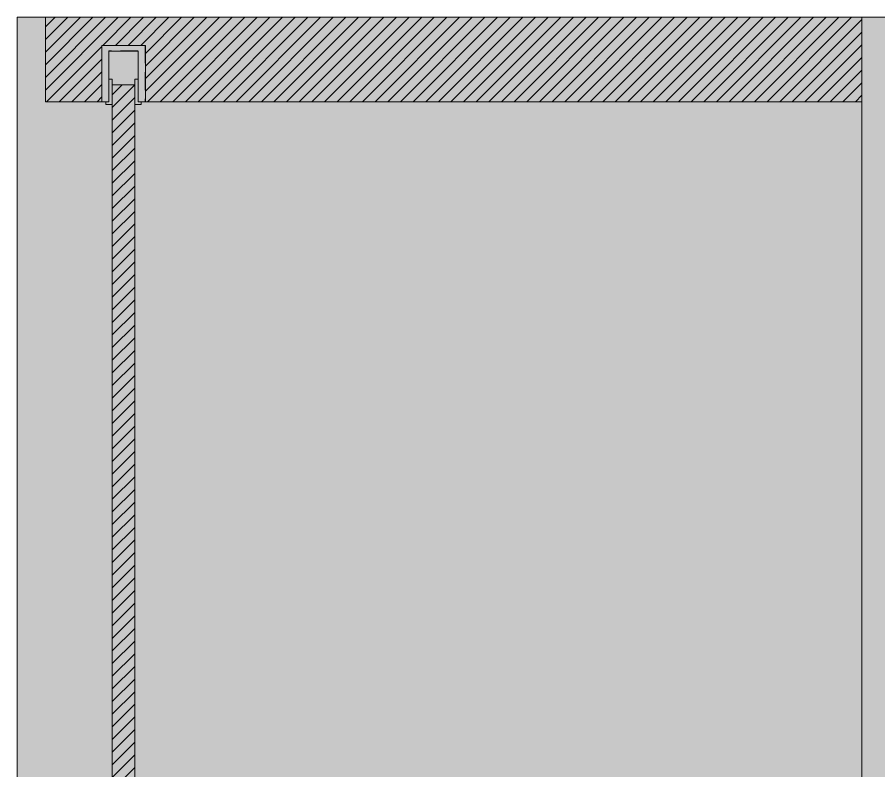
# Model space of a CAD drawing. Header units: millimetres. Extents: x 5622 to 8918, y 2044 to 6634.
# Drawn here: x 8317.6 to 8623.6, y 5470.7 to 5738.3 of the extents above; entities that cross this region are included whole.
import ezdxf

# ---------------------------------------------------------------- set-up
doc = ezdxf.new("R2010")
doc.units = ezdxf.units.MM
doc.linetypes.add('NASCOSTA', pattern=[9.525, 6.35, -3.175])
for name, color, linetype, lineweight in [('F_ARREDI', 7, 'Continuous', 5), ('F_FERRAMENTA', 253, 'Continuous', 5), ('F_MULTI laminato OPACO', 1, 'Continuous', 5), ('F_MULTI laminato OPACO_retino', 1, 'Continuous', 5), ('F_Proiezioni', 253, 'NASCOSTA', 9), ('F_VETRO stratificato_pellilocala satinata', 151, 'Continuous', 5)]:
    doc.layers.add(name, color=color, linetype=linetype, lineweight=lineweight)

# ---------------------------------------------------------------- blocks, each defined once
blk = doc.blocks.new("LIBRERIA_ingresso-living_sez._B.B'")
at = {"layer": 'F_MULTI laminato OPACO_retino', "true_color": 0x636466}
h = blk.add_hatch(color=251, dxfattribs=at)
h.dxf.hatch_style = 1
h.paths.add_polyline_path([(41313.13, 11071.13), (41913.13, 11071.13), (41913.13, 13145.63), (41313.13, 13145.63)])
at = {"layer": 'F_MULTI laminato OPACO_retino', "true_color": 0x939598}
h = blk.add_hatch(color=252, dxfattribs=at)
h.dxf.hatch_style = 1
h.paths.add_polyline_path([(41313.13, 13145.63), (41613.13, 13145.63), (41613.13, 11071.13), (41313.13, 11071.13)])
at = {"layer": 'F_Proiezioni'}
h = blk.add_hatch(color=1, dxfattribs=at)
h.dxf.hatch_style = 1
h.paths.add_polyline_path([(41343.13, 13115.63), (41343.13, 13135.63), (41358.63, 13135.63), (41358.63, 13115.63), (41356.13, 13115.63), (41356.13, 13133.63), (41345.63, 13133.63), (41345.63, 13115.63)])
h = blk.add_hatch(color=1, dxfattribs=at)
h.dxf.hatch_style = 1
h.paths.add_polyline_path([(41345.63, 13123.63), (41345.63, 13115.63), (41344.63, 13115.63), (41344.63, 13114.63), (41346.88, 13114.63), (41346.88, 13123.63)])
h = blk.add_hatch(color=1, dxfattribs=at)
h.dxf.hatch_style = 1
h.paths.add_polyline_path([(41356.13, 13123.63), (41356.13, 13115.63), (41357.13, 13115.63), (41357.13, 13114.63), (41354.88, 13114.63), (41354.88, 13123.63)])
at = {"layer": 'F_MULTI laminato OPACO', "color": 5}
for points in [[(41313.13, 11071.13), (41913.13, 11071.13), (41913.13, 13145.63), (41313.13, 13145.63)], [(41313.13, 13145.63), (41613.13, 13145.63), (41613.13, 11071.13), (41313.13, 11071.13)]]:
    blk.add_lwpolyline(points, close=True, dxfattribs=at)
at = {"layer": 'F_Proiezioni', "color": 1}
for points in [[(41323.13, 13145.63), (41323.13, 13115.63), (41343.13, 13115.63), (41343.13, 13135.63), (41358.63, 13135.63), (41358.63, 13115.63), (41613.13, 13115.63), (41613.13, 13145.63), (41323.13, 13145.63)], [(41345.63, 13123.63), (41345.63, 13115.63), (41344.63, 13115.63), (41344.63, 13114.63), (41346.88, 13114.63), (41346.88, 13123.63), (41345.63, 13123.63)], [(41356.13, 13123.63), (41356.13, 13115.63), (41357.13, 13115.63), (41357.13, 13114.63), (41354.88, 13114.63), (41354.88, 13123.63), (41356.13, 13123.63)]]:
    blk.add_lwpolyline(points, dxfattribs=at)
blk.add_lwpolyline([(41343.13, 13115.63), (41343.13, 13135.63), (41358.63, 13135.63), (41358.63, 13115.63), (41356.13, 13115.63), (41356.13, 13133.63), (41345.63, 13133.63), (41345.63, 13115.63)], close=True, dxfattribs=at)
at = {"layer": 'F_Proiezioni', "color": 1, "ltscale": 10}
blk.add_lwpolyline([(41346.88, 13121.63), (41354.88, 13121.63), (41354.88, 11167.63), (41346.88, 11167.63)], close=True, dxfattribs=at)

msp = doc.modelspace()

# ---------------------------------------------------------------- hatches: boundary and pattern name
at = {"layer": 'F_FERRAMENTA', "true_color": 0x636466}
h = msp.add_hatch(color=251, dxfattribs=at)
h.dxf.hatch_style = 1
h.paths.add_polyline_path([(8347.563, 5708.327), (8347.563, 5728.327), (8363.063, 5728.327), (8363.063, 5708.327), (8360.563, 5708.327), (8360.563, 5726.327), (8350.063, 5726.327), (8350.063, 5708.327)])
at = {"layer": 'F_FERRAMENTA'}
h = msp.add_hatch(color=9, dxfattribs=at)
h.dxf.hatch_style = 1
h.paths.add_polyline_path([(8350.063, 5716.327), (8350.063, 5708.327), (8349.063, 5708.327), (8349.063, 5707.327), (8351.313, 5707.327), (8351.313, 5716.327)])
h = msp.add_hatch(color=9, dxfattribs=at)
h.dxf.hatch_style = 1
h.paths.add_polyline_path([(8360.563, 5716.327), (8360.563, 5708.327), (8361.563, 5708.327), (8361.563, 5707.327), (8359.313, 5707.327), (8359.313, 5716.327)])
at = {"layer": 'F_MULTI laminato OPACO_retino', "true_color": 0xc7c8ca}
h = msp.add_hatch(color=9, dxfattribs=at)
h.dxf.hatch_style = 1
h.paths.add_polyline_path([(8327.563, 5738.327), (8327.563, 5708.327), (8347.563, 5708.327), (8347.563, 5728.327), (8363.063, 5728.327), (8363.063, 5708.327), (8617.563, 5708.327), (8617.563, 5738.327)])
at = {"layer": 'F_MULTI laminato OPACO_retino', "true_color": 0x636466}
h = msp.add_hatch(dxfattribs=at)
h.set_pattern_fill('ANSI31', color=251)
h.set_pattern_definition([(45, (75283.9426, -7327.2995), (-2.24506403, 2.24506403), [])])
h.paths.add_polyline_path([(8327.563, 5738.327), (8327.563, 5708.327), (8347.563, 5708.327), (8347.563, 5728.327), (8363.063, 5728.327), (8363.063, 5708.327), (8617.563, 5708.327), (8617.563, 5738.327)])
at = {"layer": 'F_VETRO stratificato_pellilocala satinata', "ltscale": 10}
h = msp.add_hatch(color=256, dxfattribs=at)
h.dxf.hatch_style = 1
h.paths.add_polyline_path([(8351.313, 5714.327), (8359.313, 5714.327), (8359.313, 3760.327), (8351.313, 3760.327)])
at = {"layer": 'F_VETRO stratificato_pellilocala satinata', "ltscale": 10, "true_color": 0x636466}
h = msp.add_hatch(dxfattribs=at)
h.set_pattern_fill('ANSI31', color=251)
h.set_pattern_definition([(45, (53607.5868, -7323.7995), (-2.24506403, 2.24506403), [])])
h.paths.add_polyline_path([(8351.313, 5714.327), (8359.313, 5714.327), (8359.313, 3760.327), (8351.313, 3760.327)])

# ---------------------------------------------------------------- linework, layer by layer
at = {"layer": 'F_FERRAMENTA'}
msp.add_lwpolyline([(8347.563, 5708.327), (8347.563, 5728.327), (8363.063, 5728.327), (8363.063, 5708.327), (8360.563, 5708.327), (8360.563, 5726.327), (8350.063, 5726.327), (8350.063, 5708.327)], close=True, dxfattribs=at)
at = {"layer": 'F_FERRAMENTA', "color": 4}
for points in [[(8350.063, 5716.327), (8350.063, 5708.327), (8349.063, 5708.327), (8349.063, 5707.327), (8351.313, 5707.327), (8351.313, 5716.327), (8350.063, 5716.327)], [(8360.563, 5716.327), (8360.563, 5708.327), (8361.563, 5708.327), (8361.563, 5707.327), (8359.313, 5707.327), (8359.313, 5716.327), (8360.563, 5716.327)]]:
    msp.add_lwpolyline(points, dxfattribs=at)
at = {"layer": 'F_MULTI laminato OPACO'}
msp.add_lwpolyline([(8327.563, 5738.327), (8327.563, 5708.327), (8347.563, 5708.327), (8347.563, 5728.327), (8363.063, 5728.327), (8363.063, 5708.327), (8617.563, 5708.327), (8617.563, 5738.327), (8327.563, 5738.327)], dxfattribs=at)
at = {"layer": 'F_VETRO stratificato_pellilocala satinata', "color": 1, "ltscale": 10}
msp.add_lwpolyline([(8351.313, 5714.327), (8359.313, 5714.327), (8359.313, 3760.327), (8351.313, 3760.327)], close=True, dxfattribs=at)

# ---------------------------------------------------------------- block references
at = {"layer": 'F_ARREDI'}
msp.add_blockref("LIBRERIA_ingresso-living_sez._B.B'", (-32995.569, -7407.299), dxfattribs=at)

doc.saveas('drawing.dxf')
